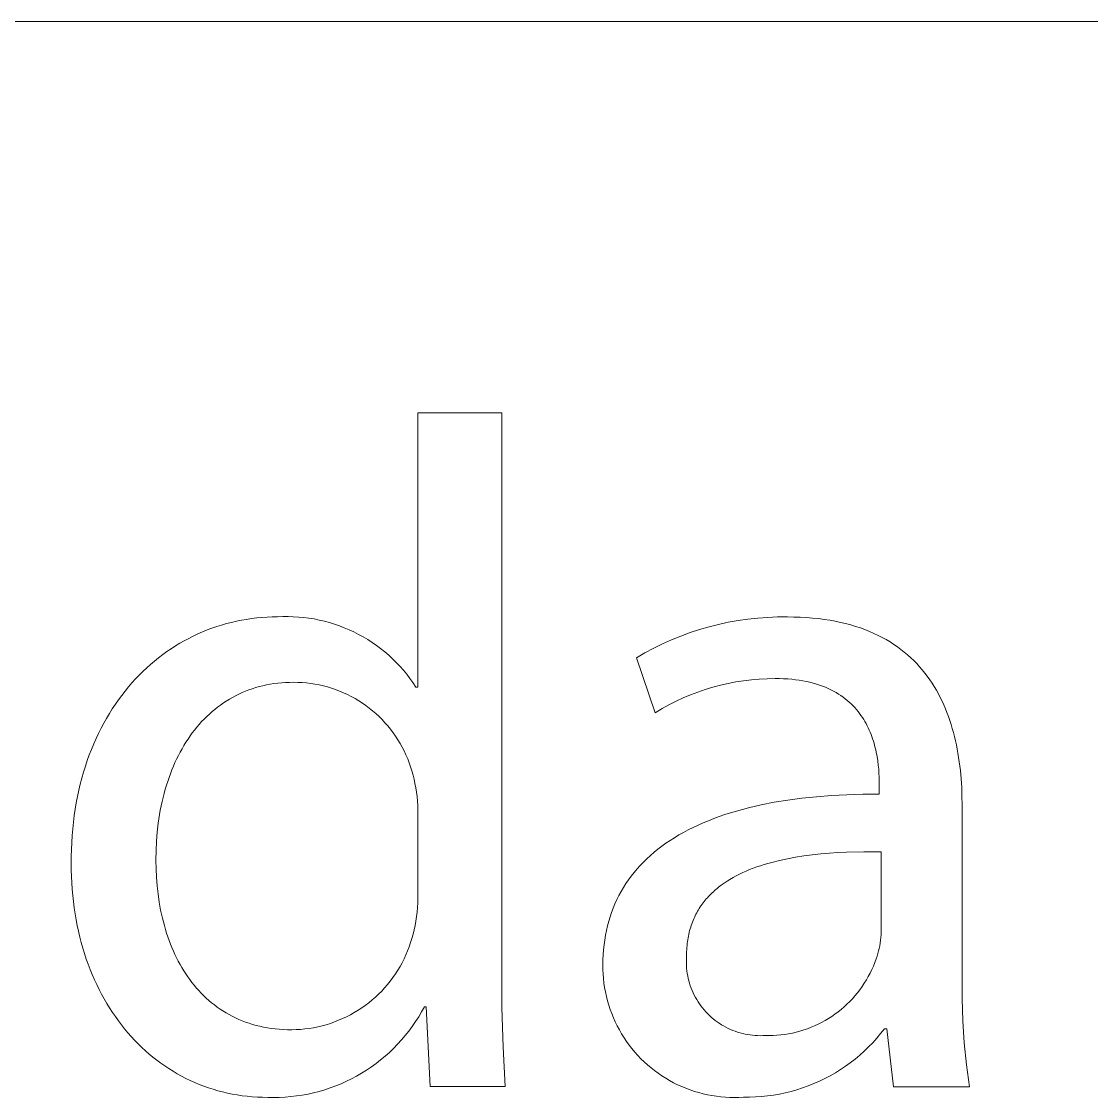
# Model space of a CAD drawing. Header units: millimetres. Extents: x 2840 to 6121, y 744 to 3036.
# Drawn here: x 6013.97 to 6050.97, y 1073.63 to 1110.84 of the extents above; entities that cross this region are included whole.
import ezdxf

# ---------------------------------------------------------------- set-up
doc = ezdxf.new("R2010")
doc.units = ezdxf.units.MM
doc.header["$MEASUREMENT"] = 0
doc.layers.add('Domyślny', color=7, linetype='Continuous', true_color=0x000000)

msp = doc.modelspace()

# ---------------------------------------------------------------- linework, layer by layer
at = {"layer": 'Domyślny', "color": 18, "lineweight": 15, "true_color": 0x000000}
for p, q in [((6117.842, 1110.844), (4881.001, 1110.844)), ((6027.671, 1087.826), (6027.671, 1097.31)), ((6027.671, 1097.31), (6030.577, 1097.31)), ((6030.577, 1097.31), (6030.577, 1078.113)), ((6020.886, 1089.97), (6021.055, 1090.019)), ((6021.055, 1090.019), (6021.226, 1090.063)), ((6021.226, 1090.063), (6021.398, 1090.102)), ((6021.398, 1090.102), (6021.572, 1090.137)), ((6021.572, 1090.137), (6021.747, 1090.167)), ((6021.747, 1090.167), (6021.923, 1090.193)), ((6021.923, 1090.193), (6022.1, 1090.214)), ((6022.1, 1090.214), (6022.279, 1090.231)), ((6022.279, 1090.231), (6022.458, 1090.242)), ((6022.458, 1090.242), (6022.638, 1090.249)), ((6022.638, 1090.249), (6022.82, 1090.252)), ((6022.82, 1090.252), (6023.001, 1090.26)), ((6023.001, 1090.26), (6023.183, 1090.262)), ((6023.183, 1090.262), (6023.364, 1090.258)), ((6023.364, 1090.258), (6023.545, 1090.247)), ((6023.545, 1090.247), (6023.726, 1090.23)), ((6023.726, 1090.23), (6023.906, 1090.208)), ((6023.906, 1090.208), (6024.085, 1090.179)), ((6024.085, 1090.179), (6024.263, 1090.143)), ((6024.263, 1090.143), (6024.44, 1090.102)), ((6024.44, 1090.102), (6024.615, 1090.055)), ((6024.615, 1090.055), (6024.789, 1090.002)), ((6038.075, 1089.993), (6038.41, 1090.064)), ((6038.41, 1090.064), (6038.747, 1090.125)), ((6038.747, 1090.125), (6039.086, 1090.173)), ((6039.086, 1090.173), (6039.426, 1090.21)), ((6039.426, 1090.21), (6039.768, 1090.235)), ((6039.768, 1090.235), (6040.11, 1090.248)), ((6040.11, 1090.248), (6040.452, 1090.25)), ((6040.452, 1090.25), (6040.677, 1090.247)), ((6040.677, 1090.247), (6040.896, 1090.24)), ((6040.896, 1090.24), (6041.111, 1090.228)), ((6041.111, 1090.228), (6041.319, 1090.212)), ((6041.319, 1090.212), (6041.523, 1090.191)), ((6041.523, 1090.191), (6041.722, 1090.165)), ((6041.722, 1090.165), (6041.916, 1090.135)), ((6041.916, 1090.135), (6042.105, 1090.101)), ((6042.105, 1090.101), (6042.288, 1090.063)), ((6042.288, 1090.063), (6042.467, 1090.02)), ((6042.467, 1090.02), (6042.642, 1089.974)), ((6019.905, 1089.587), (6020.064, 1089.662)), ((6020.064, 1089.662), (6020.225, 1089.733)), ((6020.225, 1089.733), (6020.388, 1089.799)), ((6020.388, 1089.799), (6020.552, 1089.86)), ((6020.552, 1089.86), (6020.718, 1089.917)), ((6020.718, 1089.917), (6020.886, 1089.97)), ((6024.789, 1090.002), (6024.96, 1089.943)), ((6024.96, 1089.943), (6025.13, 1089.878)), ((6025.13, 1089.878), (6025.297, 1089.807)), ((6025.297, 1089.807), (6025.461, 1089.73)), ((6025.461, 1089.73), (6025.623, 1089.648)), ((6025.623, 1089.648), (6025.782, 1089.561)), ((6036.766, 1089.59), (6037.088, 1089.708)), ((6037.088, 1089.708), (6037.414, 1089.814)), ((6037.414, 1089.814), (6037.743, 1089.909)), ((6037.743, 1089.909), (6038.075, 1089.993)), ((6042.642, 1089.974), (6042.811, 1089.923)), ((6042.811, 1089.923), (6042.976, 1089.869)), ((6042.976, 1089.869), (6043.136, 1089.81)), ((6043.136, 1089.81), (6043.292, 1089.748)), ((6043.292, 1089.748), (6043.443, 1089.682)), ((6043.443, 1089.682), (6043.589, 1089.613)), ((6019.289, 1089.246), (6019.44, 1089.338)), ((6019.44, 1089.338), (6019.593, 1089.425)), ((6019.593, 1089.425), (6019.748, 1089.508)), ((6019.748, 1089.508), (6019.905, 1089.587)), ((6025.782, 1089.561), (6025.938, 1089.468)), ((6025.938, 1089.468), (6026.091, 1089.37)), ((6026.091, 1089.37), (6026.24, 1089.266)), ((6035.829, 1089.172), (6036.136, 1089.322)), ((6036.136, 1089.322), (6036.449, 1089.462)), ((6036.449, 1089.462), (6036.766, 1089.59)), ((6043.589, 1089.613), (6043.732, 1089.54)), ((6043.732, 1089.54), (6043.87, 1089.464)), ((6043.87, 1089.464), (6044.003, 1089.384)), ((6044.003, 1089.384), (6044.133, 1089.302)), ((6044.133, 1089.302), (6044.258, 1089.215)), ((6018.707, 1088.838), (6018.849, 1088.946)), ((6018.849, 1088.946), (6018.994, 1089.05)), ((6018.994, 1089.05), (6019.14, 1089.15)), ((6019.14, 1089.15), (6019.289, 1089.246)), ((6026.24, 1089.266), (6026.385, 1089.158)), ((6026.385, 1089.158), (6026.527, 1089.044)), ((6026.527, 1089.044), (6026.665, 1088.926)), ((6026.665, 1088.926), (6026.798, 1088.803)), ((6035.23, 1088.84), (6035.526, 1089.011)), ((6035.526, 1089.011), (6035.829, 1089.172)), ((6044.258, 1089.215), (6044.379, 1089.126)), ((6044.379, 1089.126), (6044.496, 1089.034)), ((6044.496, 1089.034), (6044.609, 1088.939)), ((6044.609, 1088.939), (6044.718, 1088.841)), ((6018.297, 1088.489), (6018.431, 1088.609)), ((6018.431, 1088.609), (6018.568, 1088.726)), ((6018.568, 1088.726), (6018.707, 1088.838)), ((6026.798, 1088.803), (6026.928, 1088.676)), ((6026.928, 1088.676), (6027.053, 1088.544)), ((6027.053, 1088.544), (6027.173, 1088.409)), ((6035.885, 1086.939), (6035.23, 1088.84)), ((6044.718, 1088.841), (6044.823, 1088.74)), ((6044.823, 1088.74), (6044.924, 1088.636)), ((6044.924, 1088.636), (6045.022, 1088.53)), ((6045.022, 1088.53), (6045.116, 1088.421)), ((6017.909, 1088.104), (6018.036, 1088.237)), ((6018.036, 1088.237), (6018.165, 1088.365)), ((6018.165, 1088.365), (6018.297, 1088.489)), ((6027.173, 1088.409), (6027.288, 1088.269)), ((6027.288, 1088.269), (6027.399, 1088.125)), ((6045.116, 1088.421), (6045.206, 1088.309)), ((6045.206, 1088.309), (6045.292, 1088.196)), ((6045.292, 1088.196), (6045.375, 1088.079)), ((6017.547, 1087.685), (6017.665, 1087.828)), ((6017.665, 1087.828), (6017.786, 1087.968)), ((6017.786, 1087.968), (6017.909, 1088.104)), ((6022.066, 1087.805), (6021.945, 1087.766)), ((6022.188, 1087.839), (6022.066, 1087.805)), ((6022.313, 1087.871), (6022.188, 1087.839)), ((6022.439, 1087.898), (6022.313, 1087.871)), ((6022.568, 1087.922), (6022.439, 1087.898)), ((6022.698, 1087.943), (6022.568, 1087.922)), ((6022.83, 1087.96), (6022.698, 1087.943)), ((6022.964, 1087.973), (6022.83, 1087.96)), ((6023.1, 1087.983), (6022.964, 1087.973)), ((6023.238, 1087.988), (6023.1, 1087.983)), ((6023.377, 1087.99), (6023.238, 1087.988)), ((6023.525, 1087.988), (6023.377, 1087.99)), ((6023.673, 1087.98), (6023.525, 1087.988)), ((6023.821, 1087.968), (6023.673, 1087.98)), ((6023.968, 1087.95), (6023.821, 1087.968)), ((6024.115, 1087.927), (6023.968, 1087.95)), ((6024.26, 1087.899), (6024.115, 1087.927)), ((6024.405, 1087.866), (6024.26, 1087.899)), ((6024.548, 1087.828), (6024.405, 1087.866)), ((6024.69, 1087.785), (6024.548, 1087.828)), ((6024.83, 1087.737), (6024.69, 1087.785)), ((6027.399, 1088.125), (6027.505, 1087.977)), ((6027.505, 1087.977), (6027.605, 1087.826)), ((6027.605, 1087.826), (6027.671, 1087.826)), ((6037.873, 1087.82), (6037.612, 1087.741)), ((6038.136, 1087.89), (6037.873, 1087.82)), ((6038.402, 1087.951), (6038.136, 1087.89)), ((6038.67, 1088.002), (6038.402, 1087.951)), ((6038.939, 1088.045), (6038.67, 1088.002)), ((6039.21, 1088.078), (6038.939, 1088.045)), ((6039.481, 1088.101), (6039.21, 1088.078)), ((6039.753, 1088.115), (6039.481, 1088.101)), ((6040.026, 1088.119), (6039.753, 1088.115)), ((6040.176, 1088.117), (6040.026, 1088.119)), ((6040.322, 1088.112), (6040.176, 1088.117)), ((6040.464, 1088.104), (6040.322, 1088.112)), ((6040.601, 1088.092), (6040.464, 1088.104)), ((6040.735, 1088.077), (6040.601, 1088.092)), ((6040.865, 1088.06), (6040.735, 1088.077)), ((6040.991, 1088.039), (6040.865, 1088.06)), ((6041.113, 1088.015), (6040.991, 1088.039)), ((6041.231, 1087.989), (6041.113, 1088.015)), ((6041.346, 1087.959), (6041.231, 1087.989)), ((6041.456, 1087.927), (6041.346, 1087.959)), ((6041.564, 1087.893), (6041.456, 1087.927)), ((6041.668, 1087.856), (6041.564, 1087.893)), ((6041.768, 1087.816), (6041.668, 1087.856)), ((6041.865, 1087.774), (6041.768, 1087.816)), ((6045.375, 1088.079), (6045.455, 1087.961)), ((6045.455, 1087.961), (6045.531, 1087.84)), ((6045.531, 1087.84), (6045.604, 1087.718)), ((6017.321, 1087.385), (6017.432, 1087.537)), ((6017.432, 1087.537), (6017.547, 1087.685)), ((6021.261, 1087.467), (6021.154, 1087.406)), ((6021.37, 1087.525), (6021.261, 1087.467)), ((6021.481, 1087.58), (6021.37, 1087.525)), ((6021.594, 1087.632), (6021.481, 1087.58)), ((6021.709, 1087.68), (6021.594, 1087.632)), ((6021.826, 1087.725), (6021.709, 1087.68)), ((6021.945, 1087.766), (6021.826, 1087.725)), ((6024.969, 1087.684), (6024.83, 1087.737)), ((6025.105, 1087.626), (6024.969, 1087.684)), ((6025.24, 1087.564), (6025.105, 1087.626)), ((6025.372, 1087.497), (6025.24, 1087.564)), ((6025.502, 1087.425), (6025.372, 1087.497)), ((6025.629, 1087.349), (6025.502, 1087.425)), ((6036.848, 1087.449), (6036.601, 1087.334)), ((6037.099, 1087.555), (6036.848, 1087.449)), ((6037.354, 1087.652), (6037.099, 1087.555)), ((6037.612, 1087.741), (6037.354, 1087.652)), ((6041.958, 1087.73), (6041.865, 1087.774)), ((6042.049, 1087.683), (6041.958, 1087.73)), ((6042.136, 1087.635), (6042.049, 1087.683)), ((6042.22, 1087.584), (6042.136, 1087.635)), ((6042.3, 1087.532), (6042.22, 1087.584)), ((6042.378, 1087.477), (6042.3, 1087.532)), ((6042.452, 1087.421), (6042.378, 1087.477)), ((6042.524, 1087.363), (6042.452, 1087.421)), ((6045.604, 1087.718), (6045.673, 1087.593)), ((6045.673, 1087.593), (6045.739, 1087.466)), ((6045.739, 1087.466), (6045.802, 1087.338)), ((6017.004, 1086.909), (6017.107, 1087.071)), ((6017.107, 1087.071), (6017.212, 1087.23)), ((6017.212, 1087.23), (6017.321, 1087.385)), ((6020.649, 1087.054), (6020.554, 1086.974)), ((6020.746, 1087.13), (6020.649, 1087.054)), ((6020.845, 1087.204), (6020.746, 1087.13)), ((6020.946, 1087.274), (6020.845, 1087.204)), ((6021.049, 1087.342), (6020.946, 1087.274)), ((6021.154, 1087.406), (6021.049, 1087.342)), ((6025.753, 1087.269), (6025.629, 1087.349)), ((6025.875, 1087.184), (6025.753, 1087.269)), ((6025.994, 1087.095), (6025.875, 1087.184)), ((6026.109, 1087.002), (6025.994, 1087.095)), ((6036.119, 1087.079), (6035.885, 1086.939)), ((6036.358, 1087.211), (6036.119, 1087.079)), ((6036.601, 1087.334), (6036.358, 1087.211)), ((6042.593, 1087.303), (6042.524, 1087.363)), ((6042.659, 1087.242), (6042.593, 1087.303)), ((6042.722, 1087.179), (6042.659, 1087.242)), ((6042.782, 1087.115), (6042.722, 1087.179)), ((6042.84, 1087.049), (6042.782, 1087.115)), ((6042.895, 1086.983), (6042.84, 1087.049)), ((6045.802, 1087.338), (6045.862, 1087.208)), ((6045.862, 1087.208), (6045.918, 1087.076)), ((6045.918, 1087.076), (6045.972, 1086.942)), ((6016.81, 1086.573), (6016.906, 1086.742)), ((6016.906, 1086.742), (6017.004, 1086.909)), ((6020.283, 1086.719), (6020.196, 1086.628)), ((6020.371, 1086.807), (6020.283, 1086.719)), ((6020.462, 1086.892), (6020.371, 1086.807)), ((6020.554, 1086.974), (6020.462, 1086.892)), ((6026.221, 1086.905), (6026.109, 1087.002)), ((6026.33, 1086.804), (6026.221, 1086.905)), ((6026.435, 1086.7), (6026.33, 1086.804)), ((6026.536, 1086.592), (6026.435, 1086.7)), ((6042.948, 1086.914), (6042.895, 1086.983)), ((6042.998, 1086.845), (6042.948, 1086.914)), ((6043.046, 1086.775), (6042.998, 1086.845)), ((6043.091, 1086.704), (6043.046, 1086.775)), ((6043.134, 1086.632), (6043.091, 1086.704)), ((6045.972, 1086.942), (6046.022, 1086.807)), ((6046.022, 1086.807), (6046.07, 1086.67)), ((6046.07, 1086.67), (6046.115, 1086.532)), ((6016.629, 1086.222), (6016.718, 1086.399)), ((6016.718, 1086.399), (6016.81, 1086.573)), ((6019.95, 1086.339), (6019.873, 1086.238)), ((6020.03, 1086.438), (6019.95, 1086.339)), ((6020.112, 1086.535), (6020.03, 1086.438)), ((6020.196, 1086.628), (6020.112, 1086.535)), ((6026.634, 1086.48), (6026.536, 1086.592)), ((6026.727, 1086.365), (6026.634, 1086.48)), ((6026.817, 1086.247), (6026.727, 1086.365)), ((6043.175, 1086.559), (6043.134, 1086.632)), ((6043.213, 1086.486), (6043.175, 1086.559)), ((6043.25, 1086.411), (6043.213, 1086.486)), ((6043.284, 1086.337), (6043.25, 1086.411)), ((6043.316, 1086.261), (6043.284, 1086.337)), ((6046.115, 1086.532), (6046.157, 1086.393)), ((6046.157, 1086.393), (6046.196, 1086.252)), ((6016.463, 1085.857), (6016.544, 1086.041)), ((6016.544, 1086.041), (6016.629, 1086.222)), ((6019.724, 1086.027), (6019.653, 1085.918)), ((6019.797, 1086.134), (6019.724, 1086.027)), ((6019.873, 1086.238), (6019.797, 1086.134)), ((6026.902, 1086.126), (6026.817, 1086.247)), ((6026.983, 1086.002), (6026.902, 1086.126)), ((6027.06, 1085.875), (6026.983, 1086.002)), ((6043.346, 1086.186), (6043.316, 1086.261)), ((6043.375, 1086.11), (6043.346, 1086.186)), ((6043.401, 1086.033), (6043.375, 1086.11)), ((6043.426, 1085.957), (6043.401, 1086.033)), ((6043.449, 1085.88), (6043.426, 1085.957)), ((6046.196, 1086.252), (6046.232, 1086.11)), ((6046.232, 1086.11), (6046.266, 1085.968)), ((6046.266, 1085.968), (6046.297, 1085.824)), ((6016.311, 1085.478), (6016.385, 1085.669)), ((6016.385, 1085.669), (6016.463, 1085.857)), ((6019.453, 1085.576), (6019.391, 1085.457)), ((6019.517, 1085.692), (6019.453, 1085.576)), ((6019.584, 1085.806), (6019.517, 1085.692)), ((6019.653, 1085.918), (6019.584, 1085.806)), ((6027.132, 1085.745), (6027.06, 1085.875)), ((6027.2, 1085.614), (6027.132, 1085.745)), ((6027.263, 1085.479), (6027.2, 1085.614)), ((6043.47, 1085.804), (6043.449, 1085.88)), ((6043.49, 1085.727), (6043.47, 1085.804)), ((6043.508, 1085.651), (6043.49, 1085.727)), ((6043.525, 1085.575), (6043.508, 1085.651)), ((6043.553, 1085.423), (6043.525, 1085.575)), ((6046.297, 1085.824), (6046.326, 1085.679)), ((6046.326, 1085.679), (6046.352, 1085.533)), ((6016.174, 1085.085), (6016.241, 1085.283)), ((6016.241, 1085.283), (6016.311, 1085.478)), ((6019.274, 1085.213), (6019.219, 1085.087)), ((6019.331, 1085.336), (6019.274, 1085.213)), ((6019.391, 1085.457), (6019.331, 1085.336)), ((6027.321, 1085.343), (6027.263, 1085.479)), ((6027.375, 1085.205), (6027.321, 1085.343)), ((6027.423, 1085.065), (6027.375, 1085.205)), ((6043.577, 1085.274), (6043.553, 1085.423)), ((6043.596, 1085.126), (6043.577, 1085.274)), ((6046.352, 1085.533), (6046.398, 1085.24)), ((6046.398, 1085.24), (6046.434, 1084.944)), ((6016.053, 1084.678), (6016.112, 1084.883)), ((6016.112, 1084.883), (6016.174, 1085.085)), ((6019.115, 1084.829), (6019.067, 1084.697)), ((6019.166, 1084.959), (6019.115, 1084.829)), ((6019.219, 1085.087), (6019.166, 1084.959)), ((6027.467, 1084.923), (6027.423, 1085.065)), ((6027.506, 1084.78), (6027.467, 1084.923)), ((6043.61, 1084.982), (6043.596, 1085.126)), ((6043.62, 1084.842), (6043.61, 1084.982)), ((6043.627, 1084.705), (6043.62, 1084.842)), ((6046.434, 1084.944), (6046.461, 1084.646)), ((6015.949, 1084.258), (6015.999, 1084.47)), ((6015.999, 1084.47), (6016.053, 1084.678)), ((6019.021, 1084.563), (6018.978, 1084.427)), ((6019.067, 1084.697), (6019.021, 1084.563)), ((6027.54, 1084.636), (6027.506, 1084.78)), ((6027.574, 1084.487), (6027.54, 1084.636)), ((6027.603, 1084.337), (6027.574, 1084.487)), ((6043.631, 1084.574), (6043.627, 1084.705)), ((6043.632, 1084.448), (6043.631, 1084.574)), ((6043.632, 1084.12), (6043.632, 1084.448)), ((6046.461, 1084.646), (6046.48, 1084.347)), ((6015.903, 1084.043), (6015.949, 1084.258)), ((6018.898, 1084.149), (6018.862, 1084.007)), ((6018.937, 1084.289), (6018.898, 1084.149)), ((6018.978, 1084.427), (6018.937, 1084.289)), ((6027.627, 1084.186), (6027.603, 1084.337)), ((6027.646, 1084.034), (6027.627, 1084.186)), ((6041.458, 1084.033), (6041.977, 1084.073)), ((6041.977, 1084.073), (6042.512, 1084.101)), ((6042.512, 1084.101), (6043.064, 1084.117)), ((6043.064, 1084.117), (6043.632, 1084.12)), ((6046.48, 1084.347), (6046.491, 1084.048)), ((6015.823, 1083.604), (6015.861, 1083.825)), ((6015.861, 1083.825), (6015.903, 1084.043)), ((6018.796, 1083.717), (6018.767, 1083.569)), ((6018.828, 1083.863), (6018.796, 1083.717)), ((6018.862, 1084.007), (6018.828, 1083.863)), ((6027.66, 1083.882), (6027.646, 1084.034)), ((6027.669, 1083.729), (6027.66, 1083.882)), ((6027.672, 1083.576), (6027.669, 1083.729)), ((6039.112, 1083.649), (6039.547, 1083.75)), ((6039.547, 1083.75), (6040, 1083.839)), ((6040, 1083.839), (6040.469, 1083.915)), ((6040.469, 1083.915), (6040.955, 1083.98)), ((6040.955, 1083.98), (6041.458, 1084.033)), ((6046.491, 1084.048), (6046.494, 1083.749)), ((6046.494, 1083.749), (6046.494, 1077.805)), ((6015.761, 1083.151), (6015.79, 1083.379)), ((6015.79, 1083.379), (6015.823, 1083.604)), ((6018.741, 1083.42), (6018.717, 1083.269)), ((6018.767, 1083.569), (6018.741, 1083.42)), ((6027.671, 1083.423), (6027.672, 1083.576)), ((6027.671, 1080.67), (6027.671, 1083.423)), ((6037.908, 1083.275), (6038.098, 1083.345)), ((6038.098, 1083.345), (6038.292, 1083.412)), ((6038.292, 1083.412), (6038.491, 1083.475)), ((6038.491, 1083.475), (6038.693, 1083.536)), ((6038.693, 1083.536), (6038.9, 1083.594)), ((6038.9, 1083.594), (6039.112, 1083.649)), ((6015.737, 1082.92), (6015.761, 1083.151)), ((6018.695, 1083.116), (6018.66, 1082.806)), ((6018.717, 1083.269), (6018.695, 1083.116)), ((6037.025, 1082.884), (6037.193, 1082.968)), ((6037.193, 1082.968), (6037.365, 1083.049)), ((6037.365, 1083.049), (6037.542, 1083.128)), ((6037.542, 1083.128), (6037.723, 1083.203)), ((6037.723, 1083.203), (6037.908, 1083.275)), ((6015.702, 1082.449), (6015.717, 1082.686)), ((6015.717, 1082.686), (6015.737, 1082.92)), ((6018.66, 1082.806), (6018.634, 1082.489)), ((6036.399, 1082.52), (6036.549, 1082.615)), ((6036.549, 1082.615), (6036.703, 1082.708)), ((6036.703, 1082.708), (6036.862, 1082.797)), ((6036.862, 1082.797), (6037.025, 1082.884)), ((6015.686, 1081.965), (6015.692, 1082.208)), ((6015.692, 1082.208), (6015.702, 1082.449)), ((6018.634, 1082.489), (6018.619, 1082.167)), ((6035.845, 1082.11), (6035.977, 1082.217)), ((6035.977, 1082.217), (6036.113, 1082.32)), ((6036.113, 1082.32), (6036.254, 1082.421)), ((6036.254, 1082.421), (6036.399, 1082.52)), ((6015.685, 1081.719), (6015.686, 1081.965)), ((6018.619, 1082.167), (6018.613, 1081.839)), ((6018.613, 1081.839), (6018.618, 1081.54)), ((6035.477, 1081.773), (6035.595, 1081.888)), ((6035.595, 1081.888), (6035.718, 1082.001)), ((6035.718, 1082.001), (6035.845, 1082.11)), ((6040.456, 1081.887), (6040.18, 1081.828)), ((6040.737, 1081.939), (6040.456, 1081.887)), ((6041.023, 1081.984), (6040.737, 1081.939)), ((6041.313, 1082.022), (6041.023, 1081.984)), ((6041.607, 1082.053), (6041.313, 1082.022)), ((6041.904, 1082.078), (6041.607, 1082.053)), ((6042.202, 1082.098), (6041.904, 1082.078)), ((6042.501, 1082.112), (6042.202, 1082.098)), ((6043.101, 1082.125), (6042.501, 1082.112)), ((6043.697, 1082.121), (6043.101, 1082.125)), ((6043.697, 1079.346), (6043.697, 1082.121)), ((6015.687, 1081.493), (6015.685, 1081.719)), ((6015.694, 1081.271), (6015.687, 1081.493)), ((6018.618, 1081.54), (6018.632, 1081.245)), ((6035.151, 1081.412), (6035.255, 1081.535)), ((6035.255, 1081.535), (6035.364, 1081.656)), ((6035.364, 1081.656), (6035.477, 1081.773)), ((6039.028, 1081.459), (6038.911, 1081.407)), ((6039.148, 1081.509), (6039.028, 1081.459)), ((6039.27, 1081.556), (6039.148, 1081.509)), ((6039.394, 1081.602), (6039.27, 1081.556)), ((6039.52, 1081.645), (6039.394, 1081.602)), ((6039.648, 1081.685), (6039.52, 1081.645)), ((6039.779, 1081.724), (6039.648, 1081.685)), ((6039.911, 1081.761), (6039.779, 1081.724)), ((6040.18, 1081.828), (6039.911, 1081.761)), ((6015.705, 1081.05), (6015.694, 1081.271)), ((6018.632, 1081.245), (6018.655, 1080.954)), ((6034.867, 1081.026), (6034.957, 1081.157)), ((6034.957, 1081.157), (6035.052, 1081.286)), ((6035.052, 1081.286), (6035.151, 1081.412)), ((6038.365, 1081.109), (6038.264, 1081.042)), ((6038.468, 1081.174), (6038.365, 1081.109)), ((6038.575, 1081.236), (6038.468, 1081.174)), ((6038.684, 1081.295), (6038.575, 1081.236)), ((6038.797, 1081.352), (6038.684, 1081.295)), ((6038.911, 1081.407), (6038.797, 1081.352)), ((6015.719, 1080.832), (6015.705, 1081.05)), ((6015.738, 1080.616), (6015.719, 1080.832)), ((6018.655, 1080.954), (6018.687, 1080.668)), ((6034.626, 1080.616), (6034.702, 1080.755)), ((6034.702, 1080.755), (6034.782, 1080.892)), ((6034.782, 1080.892), (6034.867, 1081.026)), ((6037.892, 1080.747), (6037.849, 1080.707)), ((6037.935, 1080.786), (6037.892, 1080.747)), ((6037.98, 1080.825), (6037.935, 1080.786)), ((6038.025, 1080.863), (6037.98, 1080.825)), ((6038.071, 1080.9), (6038.025, 1080.863)), ((6038.166, 1080.972), (6038.071, 1080.9)), ((6038.264, 1081.042), (6038.166, 1080.972)), ((6015.762, 1080.403), (6015.738, 1080.616)), ((6015.789, 1080.193), (6015.762, 1080.403)), ((6018.687, 1080.668), (6018.728, 1080.386)), ((6018.728, 1080.386), (6018.752, 1080.246)), ((6027.662, 1080.199), (6027.671, 1080.356)), ((6027.674, 1080.513), (6027.671, 1080.67)), ((6027.671, 1080.356), (6027.674, 1080.513)), ((6034.489, 1080.329), (6034.555, 1080.474)), ((6034.555, 1080.474), (6034.626, 1080.616)), ((6037.539, 1080.36), (6037.504, 1080.313)), ((6037.574, 1080.406), (6037.539, 1080.36)), ((6037.611, 1080.451), (6037.574, 1080.406)), ((6037.648, 1080.496), (6037.611, 1080.451)), ((6037.687, 1080.539), (6037.648, 1080.496)), ((6037.726, 1080.582), (6037.687, 1080.539)), ((6037.766, 1080.624), (6037.726, 1080.582)), ((6037.807, 1080.666), (6037.766, 1080.624)), ((6037.849, 1080.707), (6037.807, 1080.666)), ((6015.82, 1079.985), (6015.789, 1080.193)), ((6015.855, 1079.779), (6015.82, 1079.985)), ((6018.752, 1080.246), (6018.778, 1080.109)), ((6018.778, 1080.109), (6018.807, 1079.972)), ((6018.807, 1079.972), (6018.838, 1079.837)), ((6027.629, 1079.887), (6027.649, 1080.042)), ((6027.649, 1080.042), (6027.662, 1080.199)), ((6034.319, 1079.879), (6034.371, 1080.032)), ((6034.371, 1080.032), (6034.428, 1080.182)), ((6034.428, 1080.182), (6034.489, 1080.329)), ((6037.317, 1080.017), (6037.29, 1079.965)), ((6037.346, 1080.069), (6037.317, 1080.017)), ((6037.376, 1080.119), (6037.346, 1080.069)), ((6037.406, 1080.169), (6037.376, 1080.119)), ((6037.438, 1080.218), (6037.406, 1080.169)), ((6037.471, 1080.266), (6037.438, 1080.218)), ((6037.504, 1080.313), (6037.471, 1080.266)), ((6015.894, 1079.577), (6015.855, 1079.779)), ((6018.838, 1079.837), (6018.871, 1079.704)), ((6018.871, 1079.704), (6018.906, 1079.572)), ((6027.575, 1079.577), (6027.605, 1079.731)), ((6027.605, 1079.731), (6027.629, 1079.887)), ((6034.23, 1079.566), (6034.272, 1079.724)), ((6034.272, 1079.724), (6034.319, 1079.879)), ((6037.147, 1079.636), (6037.126, 1079.578)), ((6037.168, 1079.693), (6037.147, 1079.636)), ((6037.19, 1079.749), (6037.168, 1079.693)), ((6037.213, 1079.804), (6037.19, 1079.749)), ((6037.238, 1079.859), (6037.213, 1079.804)), ((6037.263, 1079.913), (6037.238, 1079.859)), ((6037.29, 1079.965), (6037.263, 1079.913)), ((6015.937, 1079.377), (6015.894, 1079.577)), ((6015.984, 1079.179), (6015.937, 1079.377)), ((6018.906, 1079.572), (6018.944, 1079.441)), ((6018.944, 1079.441), (6018.984, 1079.312)), ((6018.984, 1079.312), (6019.027, 1079.185)), ((6027.467, 1079.131), (6027.506, 1079.277)), ((6027.506, 1079.277), (6027.54, 1079.424)), ((6027.54, 1079.424), (6027.575, 1079.577)), ((6034.134, 1079.076), (6034.161, 1079.242)), ((6034.161, 1079.242), (6034.193, 1079.405)), ((6034.193, 1079.405), (6034.23, 1079.566)), ((6037.043, 1079.277), (6037.03, 1079.214)), ((6037.058, 1079.339), (6037.043, 1079.277)), ((6037.073, 1079.4), (6037.058, 1079.339)), ((6037.09, 1079.46), (6037.073, 1079.4)), ((6037.108, 1079.52), (6037.09, 1079.46)), ((6037.126, 1079.578), (6037.108, 1079.52)), ((6043.687, 1079.158), (6043.694, 1079.252)), ((6043.694, 1079.252), (6043.697, 1079.346)), ((6016.034, 1078.985), (6015.984, 1079.179)), ((6016.088, 1078.793), (6016.034, 1078.985)), ((6019.027, 1079.185), (6019.071, 1079.059)), ((6019.071, 1079.059), (6019.118, 1078.936)), ((6019.118, 1078.936), (6019.168, 1078.814)), ((6027.374, 1078.843), (6027.423, 1078.986)), ((6027.423, 1078.986), (6027.467, 1079.131)), ((6034.094, 1078.737), (6034.111, 1078.908)), ((6034.111, 1078.908), (6034.134, 1079.076)), ((6036.983, 1078.887), (6036.977, 1078.819)), ((6036.99, 1078.954), (6036.983, 1078.887)), ((6036.998, 1079.02), (6036.99, 1078.954)), ((6037.008, 1079.086), (6036.998, 1079.02)), ((6037.018, 1079.15), (6037.008, 1079.086)), ((6037.03, 1079.214), (6037.018, 1079.15)), ((6043.629, 1078.787), (6043.649, 1078.879)), ((6043.649, 1078.879), (6043.665, 1078.972)), ((6043.665, 1078.972), (6043.677, 1079.065)), ((6043.677, 1079.065), (6043.687, 1079.158)), ((6016.146, 1078.604), (6016.088, 1078.793)), ((6016.208, 1078.418), (6016.146, 1078.604)), ((6019.168, 1078.814), (6019.219, 1078.694)), ((6019.219, 1078.694), (6019.273, 1078.576)), ((6019.273, 1078.576), (6019.329, 1078.459)), ((6027.197, 1078.425), (6027.261, 1078.562)), ((6027.261, 1078.562), (6027.32, 1078.702)), ((6027.32, 1078.702), (6027.374, 1078.843)), ((6034.074, 1078.388), (6034.081, 1078.564)), ((6034.081, 1078.564), (6034.094, 1078.737)), ((6036.967, 1078.537), (6036.961, 1078.449)), ((6036.969, 1078.68), (6036.967, 1078.609)), ((6036.967, 1078.609), (6036.967, 1078.537)), ((6036.973, 1078.75), (6036.969, 1078.68)), ((6036.977, 1078.819), (6036.973, 1078.75)), ((6043.522, 1078.428), (6043.554, 1078.516)), ((6043.554, 1078.516), (6043.582, 1078.606)), ((6043.582, 1078.606), (6043.607, 1078.696)), ((6043.607, 1078.696), (6043.629, 1078.787)), ((6016.273, 1078.235), (6016.208, 1078.418)), ((6016.341, 1078.055), (6016.273, 1078.235)), ((6019.329, 1078.459), (6019.388, 1078.345)), ((6019.388, 1078.345), (6019.448, 1078.233)), ((6019.448, 1078.233), (6019.511, 1078.123)), ((6019.511, 1078.123), (6019.577, 1078.015)), ((6026.978, 1078.028), (6027.056, 1078.158)), ((6027.056, 1078.158), (6027.129, 1078.29)), ((6027.129, 1078.29), (6027.197, 1078.425)), ((6030.577, 1078.113), (6030.581, 1076.743)), ((6034.071, 1078.209), (6034.074, 1078.388)), ((6034.073, 1078.053), (6034.071, 1078.209)), ((6036.961, 1078.449), (6036.958, 1078.361)), ((6036.958, 1078.361), (6036.958, 1078.273)), ((6036.958, 1078.273), (6036.961, 1078.185)), ((6036.961, 1078.185), (6036.968, 1078.097)), ((6043.371, 1078.052), (6043.426, 1078.176)), ((6043.426, 1078.176), (6043.476, 1078.301)), ((6043.476, 1078.301), (6043.522, 1078.428)), ((6016.413, 1077.878), (6016.341, 1078.055)), ((6016.489, 1077.703), (6016.413, 1077.878)), ((6019.577, 1078.015), (6019.644, 1077.909)), ((6019.644, 1077.909), (6019.714, 1077.806)), ((6019.714, 1077.806), (6019.787, 1077.705)), ((6026.719, 1077.655), (6026.81, 1077.777)), ((6026.81, 1077.777), (6026.896, 1077.901)), ((6026.896, 1077.901), (6026.978, 1078.028)), ((6034.079, 1077.897), (6034.073, 1078.053)), ((6034.091, 1077.741), (6034.079, 1077.897)), ((6034.109, 1077.586), (6034.091, 1077.741)), ((6036.968, 1078.097), (6036.977, 1078.01)), ((6036.977, 1078.01), (6036.989, 1077.922)), ((6036.989, 1077.922), (6037.005, 1077.836)), ((6037.005, 1077.836), (6037.023, 1077.75)), ((6037.023, 1077.75), (6037.044, 1077.664)), ((6043.183, 1077.695), (6043.25, 1077.812)), ((6043.25, 1077.812), (6043.313, 1077.931)), ((6043.313, 1077.931), (6043.371, 1078.052)), ((6046.494, 1077.805), (6046.495, 1077.042)), ((6016.568, 1077.532), (6016.489, 1077.703)), ((6016.65, 1077.365), (6016.568, 1077.532)), ((6016.736, 1077.2), (6016.65, 1077.365)), ((6019.787, 1077.705), (6019.861, 1077.606)), ((6019.861, 1077.606), (6019.938, 1077.509)), ((6019.938, 1077.509), (6020.017, 1077.415)), ((6020.017, 1077.415), (6020.098, 1077.324)), ((6026.423, 1077.312), (6026.525, 1077.423)), ((6026.525, 1077.423), (6026.624, 1077.538)), ((6026.624, 1077.538), (6026.719, 1077.655)), ((6034.131, 1077.432), (6034.109, 1077.586)), ((6034.159, 1077.278), (6034.131, 1077.432)), ((6037.044, 1077.664), (6037.068, 1077.579)), ((6037.068, 1077.579), (6037.095, 1077.496)), ((6037.095, 1077.496), (6037.125, 1077.413)), ((6037.125, 1077.413), (6037.158, 1077.331)), ((6042.958, 1077.358), (6043.037, 1077.468)), ((6043.037, 1077.468), (6043.112, 1077.58)), ((6043.112, 1077.58), (6043.183, 1077.695)), ((6016.824, 1077.038), (6016.736, 1077.2)), ((6016.916, 1076.88), (6016.824, 1077.038)), ((6020.098, 1077.324), (6020.182, 1077.235)), ((6020.182, 1077.235), (6020.268, 1077.149)), ((6020.268, 1077.149), (6020.356, 1077.065)), ((6020.356, 1077.065), (6020.447, 1076.984)), ((6025.975, 1076.906), (6026.092, 1077.002)), ((6026.092, 1077.002), (6026.206, 1077.101)), ((6026.206, 1077.101), (6026.316, 1077.205)), ((6026.316, 1077.205), (6026.423, 1077.312)), ((6034.193, 1077.126), (6034.159, 1077.278)), ((6034.231, 1076.974), (6034.193, 1077.126)), ((6037.158, 1077.331), (6037.193, 1077.25)), ((6037.193, 1077.25), (6037.232, 1077.171)), ((6037.232, 1077.171), (6037.273, 1077.093)), ((6037.273, 1077.093), (6037.316, 1077.017)), ((6037.316, 1077.017), (6037.363, 1076.942)), ((6042.607, 1076.948), (6042.7, 1077.046)), ((6042.7, 1077.046), (6042.79, 1077.147)), ((6042.79, 1077.147), (6042.876, 1077.251)), ((6042.876, 1077.251), (6042.958, 1077.358)), ((6046.495, 1077.042), (6046.521, 1076.28)), ((6017.011, 1076.725), (6016.916, 1076.88)), ((6017.109, 1076.573), (6017.011, 1076.725)), ((6020.447, 1076.984), (6020.54, 1076.906)), ((6020.54, 1076.906), (6020.635, 1076.83)), ((6020.635, 1076.83), (6020.733, 1076.757)), ((6020.733, 1076.757), (6020.832, 1076.688)), ((6020.832, 1076.688), (6020.934, 1076.621)), ((6020.934, 1076.621), (6021.039, 1076.557)), ((6025.475, 1076.566), (6025.604, 1076.644)), ((6025.604, 1076.644), (6025.731, 1076.727)), ((6025.731, 1076.727), (6025.854, 1076.814)), ((6025.854, 1076.814), (6025.975, 1076.906)), ((6027.9, 1076.769), (6027.804, 1076.594)), ((6027.966, 1076.769), (6027.9, 1076.769)), ((6028.097, 1074.005), (6027.966, 1076.769)), ((6030.581, 1076.743), (6030.621, 1075.373)), ((6034.275, 1076.825), (6034.231, 1076.974)), ((6034.323, 1076.676), (6034.275, 1076.825)), ((6034.377, 1076.53), (6034.323, 1076.676)), ((6037.363, 1076.942), (6037.412, 1076.869)), ((6037.412, 1076.869), (6037.463, 1076.797)), ((6037.463, 1076.797), (6037.517, 1076.727)), ((6037.517, 1076.727), (6037.573, 1076.659)), ((6037.573, 1076.659), (6037.631, 1076.594)), ((6042.204, 1076.59), (6042.309, 1076.675)), ((6042.309, 1076.675), (6042.412, 1076.762)), ((6042.412, 1076.762), (6042.511, 1076.854)), ((6042.511, 1076.854), (6042.607, 1076.948)), ((6017.211, 1076.425), (6017.109, 1076.573)), ((6017.315, 1076.279), (6017.211, 1076.425)), ((6017.422, 1076.138), (6017.315, 1076.279)), ((6021.039, 1076.557), (6021.146, 1076.496)), ((6021.146, 1076.496), (6021.255, 1076.438)), ((6021.255, 1076.438), (6021.366, 1076.383)), ((6021.366, 1076.383), (6021.479, 1076.332)), ((6021.479, 1076.332), (6021.595, 1076.284)), ((6021.595, 1076.284), (6021.714, 1076.239)), ((6024.792, 1076.243), (6024.933, 1076.298)), ((6024.933, 1076.298), (6025.072, 1076.358)), ((6025.072, 1076.358), (6025.209, 1076.422)), ((6025.209, 1076.422), (6025.343, 1076.492)), ((6025.343, 1076.492), (6025.475, 1076.566)), ((6027.594, 1076.253), (6027.481, 1076.088)), ((6027.702, 1076.422), (6027.594, 1076.253)), ((6027.804, 1076.594), (6027.702, 1076.422)), ((6034.436, 1076.385), (6034.377, 1076.53)), ((6034.5, 1076.243), (6034.436, 1076.385)), ((6037.631, 1076.594), (6037.692, 1076.53)), ((6037.692, 1076.53), (6037.755, 1076.468)), ((6037.755, 1076.468), (6037.82, 1076.409)), ((6037.82, 1076.409), (6037.887, 1076.351)), ((6037.887, 1076.351), (6037.956, 1076.297)), ((6037.956, 1076.297), (6038.026, 1076.244)), ((6041.637, 1076.226), (6041.755, 1076.291)), ((6041.755, 1076.291), (6041.871, 1076.36)), ((6041.871, 1076.36), (6041.985, 1076.433)), ((6041.985, 1076.433), (6042.096, 1076.51)), ((6042.096, 1076.51), (6042.204, 1076.59)), ((6046.521, 1076.28), (6046.571, 1075.518)), ((6017.532, 1076), (6017.422, 1076.138)), ((6017.645, 1075.865), (6017.532, 1076)), ((6021.714, 1076.239), (6021.834, 1076.197)), ((6021.834, 1076.197), (6021.957, 1076.159)), ((6021.957, 1076.159), (6022.082, 1076.124)), ((6022.082, 1076.124), (6022.209, 1076.092)), ((6022.209, 1076.092), (6022.339, 1076.064)), ((6022.339, 1076.064), (6022.471, 1076.04)), ((6022.471, 1076.04), (6022.605, 1076.019)), ((6022.605, 1076.019), (6022.742, 1076.002)), ((6022.742, 1076.002), (6022.881, 1075.989)), ((6022.881, 1075.989), (6023.022, 1075.979)), ((6023.022, 1075.979), (6023.166, 1075.974)), ((6023.166, 1075.974), (6023.312, 1075.972)), ((6023.312, 1075.972), (6023.463, 1075.975)), ((6023.463, 1075.975), (6023.614, 1075.984)), ((6023.614, 1075.984), (6023.764, 1075.999)), ((6023.764, 1075.999), (6023.914, 1076.018)), ((6023.914, 1076.018), (6024.064, 1076.043)), ((6024.064, 1076.043), (6024.212, 1076.072)), ((6024.212, 1076.072), (6024.359, 1076.107)), ((6024.359, 1076.107), (6024.505, 1076.147)), ((6024.505, 1076.147), (6024.649, 1076.193)), ((6024.649, 1076.193), (6024.792, 1076.243)), ((6027.362, 1075.928), (6027.237, 1075.771)), ((6027.481, 1076.088), (6027.362, 1075.928)), ((6034.569, 1076.102), (6034.5, 1076.243)), ((6034.642, 1075.965), (6034.569, 1076.102)), ((6034.72, 1075.83), (6034.642, 1075.965)), ((6038.026, 1076.244), (6038.099, 1076.194)), ((6038.099, 1076.194), (6038.173, 1076.147)), ((6038.173, 1076.147), (6038.249, 1076.102)), ((6038.249, 1076.102), (6038.326, 1076.059)), ((6038.326, 1076.059), (6038.405, 1076.02)), ((6038.405, 1076.02), (6038.485, 1075.983)), ((6038.485, 1075.983), (6038.566, 1075.949)), ((6038.566, 1075.949), (6038.648, 1075.918)), ((6038.648, 1075.918), (6038.732, 1075.889)), ((6038.732, 1075.889), (6038.816, 1075.864)), ((6040.626, 1075.859), (6040.757, 1075.889)), ((6040.757, 1075.889), (6040.887, 1075.924)), ((6040.887, 1075.924), (6041.016, 1075.964)), ((6041.016, 1075.964), (6041.144, 1076.008)), ((6041.144, 1076.008), (6041.27, 1076.056)), ((6041.27, 1076.056), (6041.394, 1076.109)), ((6041.394, 1076.109), (6041.517, 1076.165)), ((6041.517, 1076.165), (6041.637, 1076.226)), ((6043.806, 1076.002), (6043.678, 1075.839)), ((6043.894, 1076.002), (6043.806, 1076.002)), ((6044.123, 1074.003), (6043.894, 1076.002)), ((6017.761, 1075.734), (6017.645, 1075.865)), ((6017.879, 1075.606), (6017.761, 1075.734)), ((6018.001, 1075.482), (6017.879, 1075.606)), ((6027.107, 1075.619), (6026.972, 1075.471)), ((6027.237, 1075.771), (6027.107, 1075.619)), ((6034.803, 1075.697), (6034.72, 1075.83)), ((6034.89, 1075.568), (6034.803, 1075.697)), ((6034.982, 1075.441), (6034.89, 1075.568)), ((6038.816, 1075.864), (6038.901, 1075.841)), ((6038.901, 1075.841), (6038.987, 1075.822)), ((6038.987, 1075.822), (6039.073, 1075.805)), ((6039.073, 1075.805), (6039.16, 1075.791)), ((6039.16, 1075.791), (6039.248, 1075.781)), ((6039.248, 1075.781), (6039.335, 1075.773)), ((6039.335, 1075.773), (6039.423, 1075.768)), ((6039.423, 1075.768), (6039.511, 1075.767)), ((6039.511, 1075.767), (6039.599, 1075.768)), ((6039.599, 1075.768), (6039.687, 1075.773)), ((6039.687, 1075.773), (6039.822, 1075.771)), ((6039.822, 1075.771), (6039.957, 1075.774)), ((6039.957, 1075.774), (6040.092, 1075.782)), ((6040.092, 1075.782), (6040.226, 1075.794)), ((6040.226, 1075.794), (6040.36, 1075.811)), ((6040.36, 1075.811), (6040.493, 1075.833)), ((6040.493, 1075.833), (6040.626, 1075.859)), ((6043.404, 1075.525), (6043.259, 1075.376)), ((6043.543, 1075.68), (6043.404, 1075.525)), ((6043.678, 1075.839), (6043.543, 1075.68)), ((6046.571, 1075.518), (6046.646, 1074.759)), ((6018.124, 1075.362), (6018.001, 1075.482)), ((6018.251, 1075.246), (6018.124, 1075.362)), ((6018.38, 1075.133), (6018.251, 1075.246)), ((6018.512, 1075.024), (6018.38, 1075.133)), ((6026.688, 1075.19), (6026.539, 1075.056)), ((6026.833, 1075.328), (6026.688, 1075.19)), ((6026.972, 1075.471), (6026.833, 1075.328)), ((6030.621, 1075.373), (6030.697, 1074.005)), ((6035.078, 1075.318), (6034.982, 1075.441)), ((6035.178, 1075.198), (6035.078, 1075.318)), ((6035.282, 1075.082), (6035.178, 1075.198)), ((6043.109, 1075.232), (6042.953, 1075.093)), ((6043.259, 1075.376), (6043.109, 1075.232)), ((6018.646, 1074.918), (6018.512, 1075.024)), ((6018.782, 1074.817), (6018.646, 1074.918)), ((6018.921, 1074.719), (6018.782, 1074.817)), ((6026.227, 1074.806), (6026.065, 1074.688)), ((6026.385, 1074.928), (6026.227, 1074.806)), ((6026.539, 1075.056), (6026.385, 1074.928)), ((6035.39, 1074.97), (6035.282, 1075.082)), ((6035.502, 1074.861), (6035.39, 1074.97)), ((6035.618, 1074.756), (6035.502, 1074.861)), ((6042.629, 1074.832), (6042.46, 1074.71)), ((6042.794, 1074.96), (6042.629, 1074.832)), ((6042.953, 1075.093), (6042.794, 1074.96)), ((6046.646, 1074.759), (6046.746, 1074.003)), ((6019.062, 1074.626), (6018.921, 1074.719)), ((6019.206, 1074.536), (6019.062, 1074.626)), ((6019.351, 1074.45), (6019.206, 1074.536)), ((6019.499, 1074.369), (6019.351, 1074.45)), ((6025.729, 1074.47), (6025.556, 1074.37)), ((6025.899, 1074.576), (6025.729, 1074.47)), ((6026.065, 1074.688), (6025.899, 1074.576)), ((6035.737, 1074.655), (6035.618, 1074.756)), ((6035.859, 1074.558), (6035.737, 1074.655)), ((6035.985, 1074.466), (6035.859, 1074.558)), ((6036.114, 1074.378), (6035.985, 1074.466)), ((6042.111, 1074.485), (6041.93, 1074.381)), ((6042.288, 1074.595), (6042.111, 1074.485)), ((6042.46, 1074.71), (6042.288, 1074.595)), ((6019.649, 1074.291), (6019.499, 1074.369)), ((6019.801, 1074.218), (6019.649, 1074.291)), ((6019.956, 1074.148), (6019.801, 1074.218)), ((6020.112, 1074.083), (6019.956, 1074.148)), ((6020.27, 1074.022), (6020.112, 1074.083)), ((6020.43, 1073.966), (6020.27, 1074.022)), ((6024.832, 1074.03), (6024.645, 1073.961)), ((6025.018, 1074.106), (6024.832, 1074.03)), ((6025.2, 1074.188), (6025.018, 1074.106)), ((6025.38, 1074.276), (6025.2, 1074.188)), ((6025.556, 1074.37), (6025.38, 1074.276)), ((6036.246, 1074.294), (6036.114, 1074.378)), ((6036.381, 1074.215), (6036.246, 1074.294)), ((6036.518, 1074.141), (6036.381, 1074.215)), ((6036.658, 1074.071), (6036.518, 1074.141)), ((6036.8, 1074.007), (6036.658, 1074.071)), ((6041.175, 1074.032), (6040.98, 1073.961)), ((6041.369, 1074.109), (6041.175, 1074.032)), ((6041.559, 1074.193), (6041.369, 1074.109)), ((6041.746, 1074.284), (6041.559, 1074.193)), ((6041.93, 1074.381), (6041.746, 1074.284)), ((6020.592, 1073.913), (6020.43, 1073.966)), ((6020.755, 1073.865), (6020.592, 1073.913)), ((6020.921, 1073.822), (6020.755, 1073.865)), ((6021.088, 1073.783), (6020.921, 1073.822)), ((6021.257, 1073.748), (6021.088, 1073.783)), ((6021.427, 1073.718), (6021.257, 1073.748)), ((6021.599, 1073.692), (6021.427, 1073.718)), ((6021.773, 1073.671), (6021.599, 1073.692)), ((6021.948, 1073.655), (6021.773, 1073.671)), ((6022.124, 1073.643), (6021.948, 1073.655)), ((6022.302, 1073.636), (6022.124, 1073.643)), ((6023.081, 1073.642), (6022.881, 1073.632)), ((6023.281, 1073.658), (6023.081, 1073.642)), ((6023.479, 1073.681), (6023.281, 1073.658)), ((6023.677, 1073.711), (6023.479, 1073.681)), ((6023.874, 1073.748), (6023.677, 1073.711)), ((6024.069, 1073.791), (6023.874, 1073.748)), ((6024.263, 1073.841), (6024.069, 1073.791)), ((6024.455, 1073.898), (6024.263, 1073.841)), ((6024.645, 1073.961), (6024.455, 1073.898)), ((6030.697, 1074.005), (6028.097, 1074.005)), ((6036.944, 1073.947), (6036.8, 1074.007)), ((6037.09, 1073.892), (6036.944, 1073.947)), ((6037.238, 1073.842), (6037.09, 1073.892)), ((6037.388, 1073.798), (6037.238, 1073.842)), ((6037.539, 1073.758), (6037.388, 1073.798)), ((6037.691, 1073.724), (6037.539, 1073.758)), ((6037.845, 1073.695), (6037.691, 1073.724)), ((6037.999, 1073.672), (6037.845, 1073.695)), ((6038.154, 1073.653), (6037.999, 1073.672)), ((6038.31, 1073.64), (6038.154, 1073.653)), ((6038.933, 1073.642), (6038.778, 1073.634)), ((6039.142, 1073.642), (6038.933, 1073.642)), ((6039.35, 1073.648), (6039.142, 1073.642)), ((6039.557, 1073.663), (6039.35, 1073.648)), ((6039.764, 1073.684), (6039.557, 1073.663)), ((6039.97, 1073.712), (6039.764, 1073.684)), ((6040.176, 1073.748), (6039.97, 1073.712)), ((6040.379, 1073.791), (6040.176, 1073.748)), ((6040.581, 1073.84), (6040.379, 1073.791)), ((6040.781, 1073.897), (6040.581, 1073.84)), ((6040.98, 1073.961), (6040.781, 1073.897)), ((6046.746, 1074.003), (6044.123, 1074.003)), ((6022.481, 1073.633), (6022.302, 1073.636)), ((6022.681, 1073.629), (6022.481, 1073.633)), ((6022.881, 1073.632), (6022.681, 1073.629)), ((6038.465, 1073.633), (6038.31, 1073.64)), ((6038.622, 1073.631), (6038.465, 1073.633)), ((6038.778, 1073.634), (6038.622, 1073.631))]:
    msp.add_line(p, q, dxfattribs=at)

doc.saveas('drawing.dxf')
